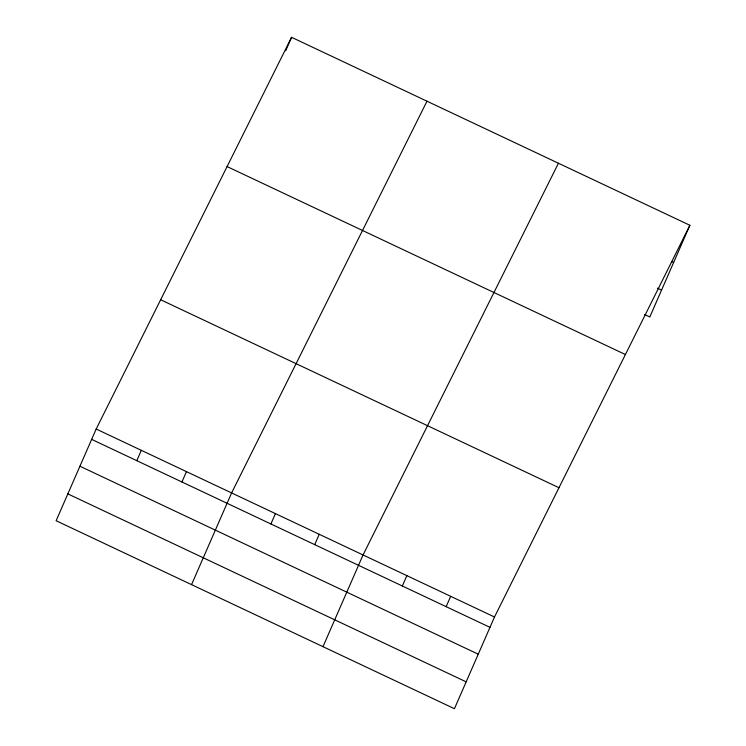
<?xml version="1.0" encoding="UTF-8"?>
<svg xmlns="http://www.w3.org/2000/svg" width="746" height="746" viewBox="0 0 746 746"><rect width="100%" height="100%" fill="white"/><g stroke="black" fill="none" stroke-linecap="round" stroke-linejoin="round"><path stroke-width="1.12" d="M96.178 429.025L56.118 520.727L454.435 708.7L494.495 616.998L689.882 225.273L291.565 37.3L96.178 429.025L494.495 616.998M285.69 50.756L291.565 37.3M136.798 460.683L141.32 450.323M181.94 481.981L186.463 471.631M191.545 584.64L231.605 492.929L426.992 101.214M270.901 523.962L275.423 513.612M314.719 544.645L319.241 534.285M322.99 646.67L363.05 554.959L558.437 163.243M402.346 585.992L406.868 575.642M446.155 606.675L450.687 596.315M689.882 225.273L649.822 316.975L644.6 314.514M671.549 261.492L673.629 262.471M657.375 288.161L661.553 290.129M227.092 166.572L625.409 354.536M160.66 299.752L558.978 487.725M91.655 439.375L489.973 627.349M79.925 466.222L478.242 654.195M67.839 493.88L466.166 681.853"/></g></svg>
